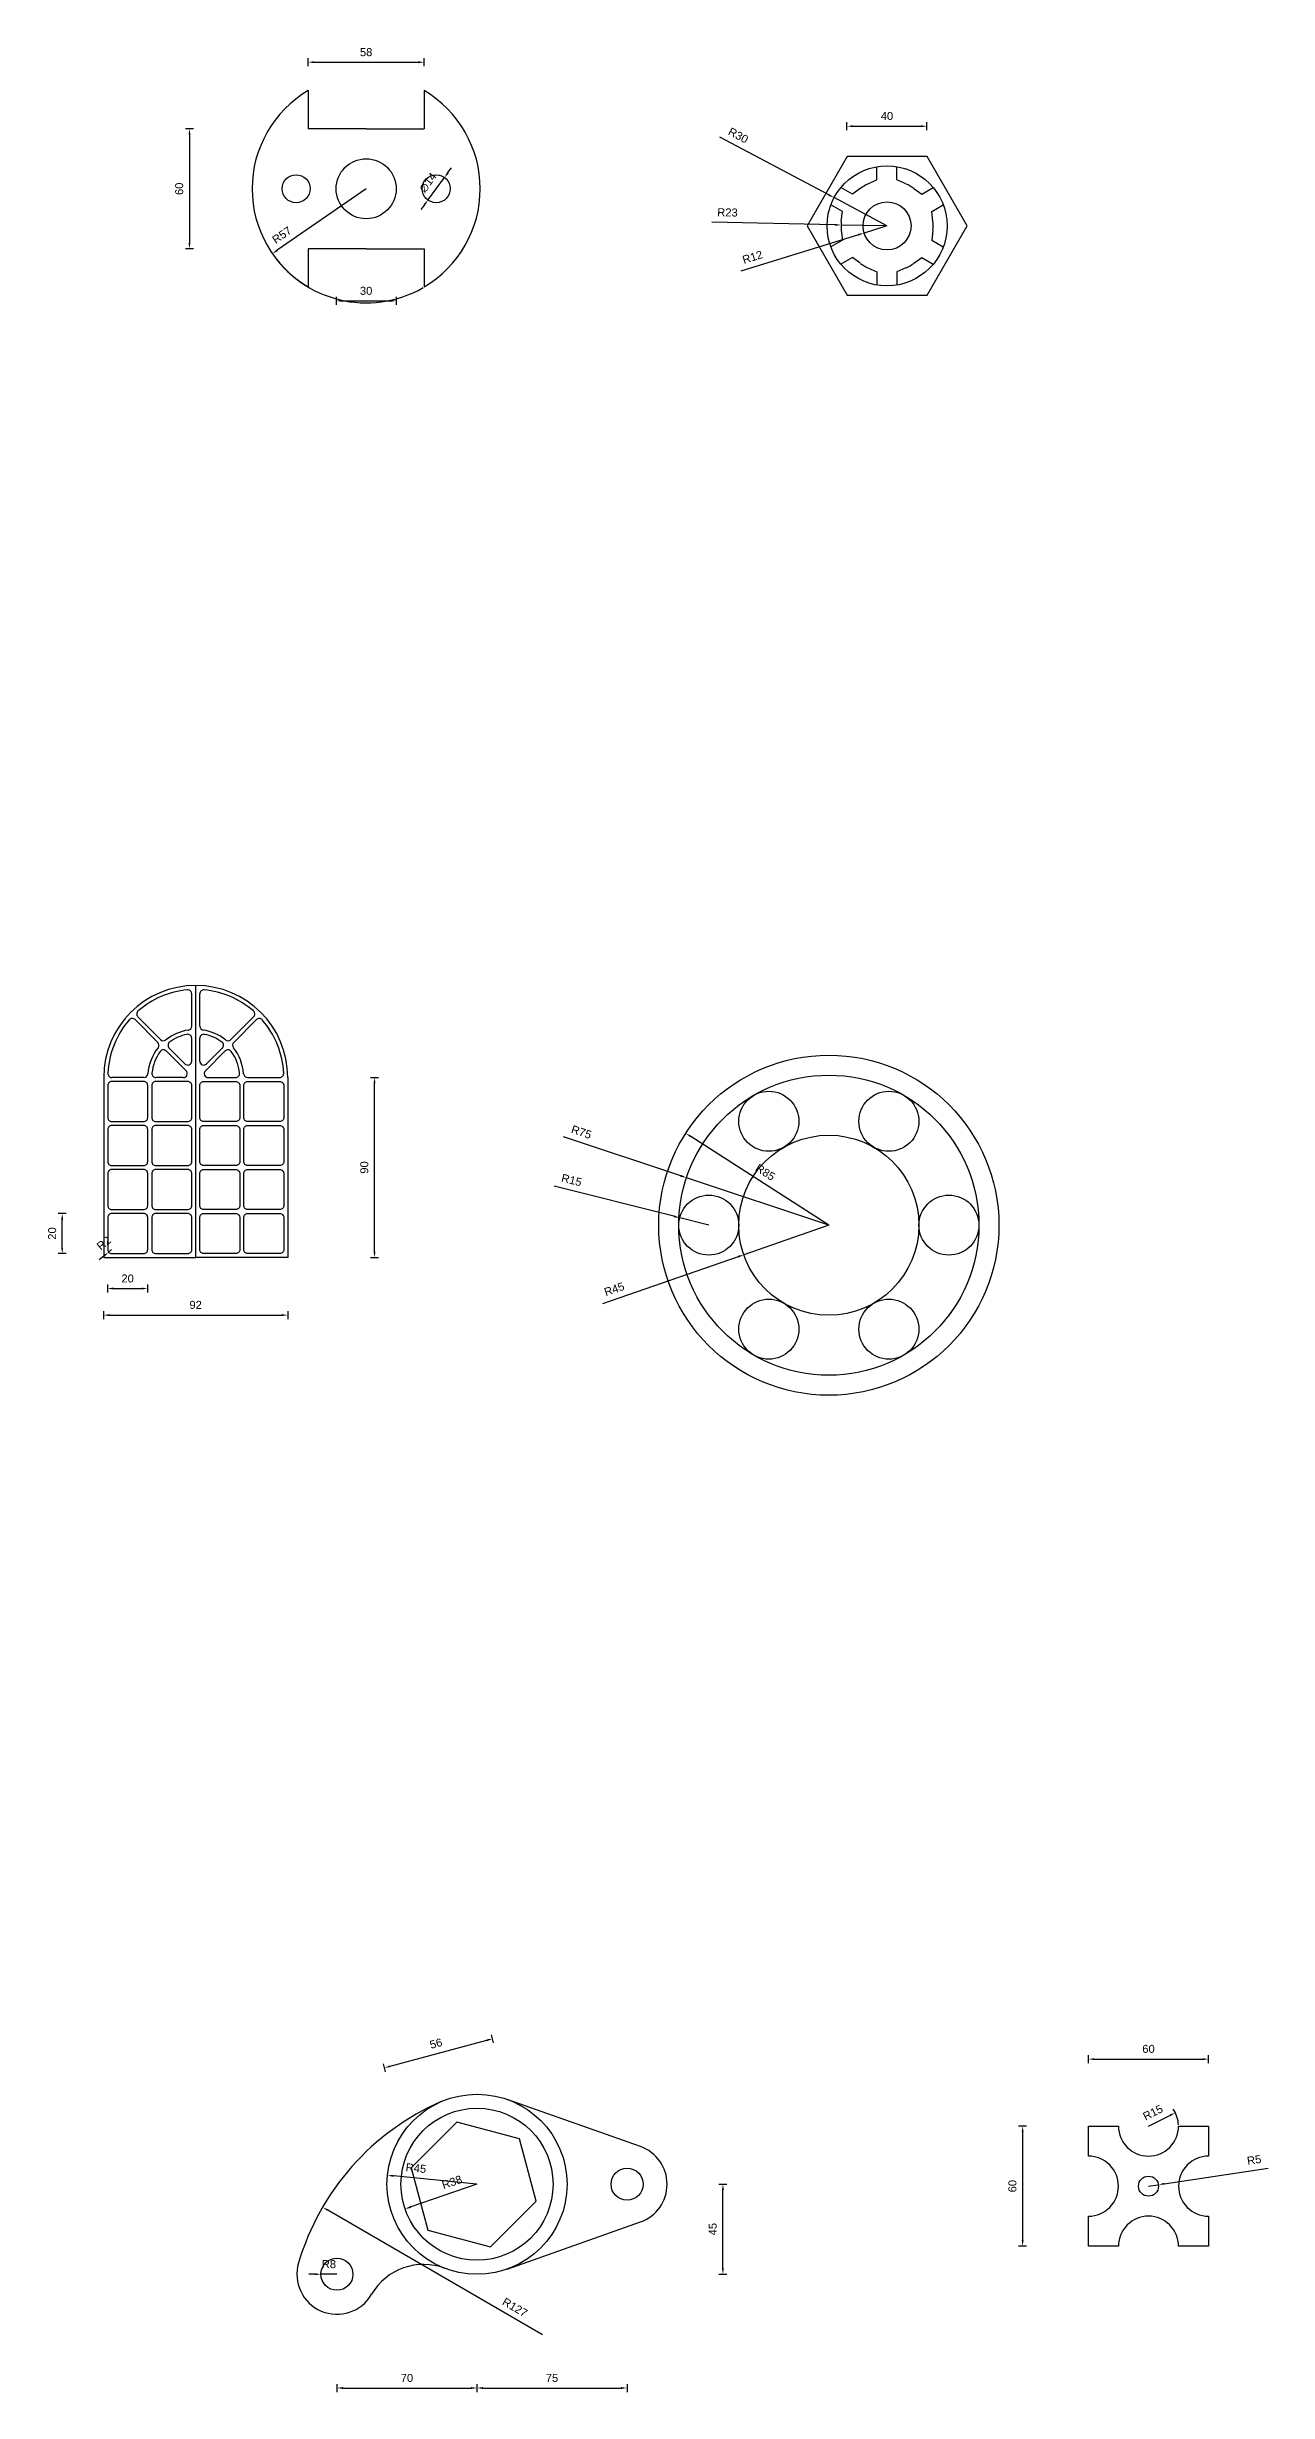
# Model space of a CAD drawing. Header units: millimetres. Extents: x 2100 to 32787, y 24082 to 35493.
# Drawn here: x 3093 to 3704, y 25505 to 26678 of the extents above; entities that cross this region are included whole.
import ezdxf

# ---------------------------------------------------------------- set-up
doc = ezdxf.new("R2010")
doc.units = ezdxf.units.MM
doc.linetypes.add('HIDDEN2', pattern=[4.7625, 3.175, -1.5875])
doc.layers.get('Defpoints').update_dxf_attribs({"color": 231, "linetype": 'HIDDEN2'})
doc.layers.add('ÖLÇÜ', color=181, linetype='Continuous')
doc.styles.get("Standard").update_dxf_attribs({"font": 'arial.ttf'})
doc.dimstyles.new('ISO-25', dxfattribs={"dimtxt": 4, "dimasz": 3, "dimexe": 2, "dimexo": 0.625, "dimgap": 3, "dimtad": 1, "dimtxsty": 'Standard', "dimcen": 2.5, "dimadec": 0, "dimazin": 0, "dimtfac": 1, "dimtix": 1, "dimtmove": 0, "dimatfit": 0, "dimfxl": 2, "dimfxlon": 1, "dimarcsym": 0})

# ---------------------------------------------------------------- blocks, each defined once
blk = doc.blocks.new('*D1761')
at = {"layer": 'Defpoints', "color": 0, "lineweight": 70, "transparency": 16777216}
for p in [(3223.9, 26636.6), (3164.6, 26576.6), (3223.9, 26576.6)]:
    blk.add_point(p, dxfattribs=at)
at = {"layer": 'ÖLÇÜ', "color": 0, "lineweight": -2, "transparency": 16777216}
for p, q in [((3166.6, 26636.6), (3162.6, 26636.6)), ((3164.6, 26633.6), (3164.6, 26579.6)), ((3166.6, 26576.6), (3162.6, 26576.6))]:
    blk.add_line(p, q, dxfattribs=at)
at = {"layer": 'ÖLÇÜ', "color": 0, "lineweight": 70, "transparency": 16777216}
for points in [[(3164.1, 26633.6), (3165.1, 26633.6), (3164.6, 26636.6)], [(3164.1, 26579.6), (3165.1, 26579.6), (3164.6, 26576.6)]]:
    blk.add_solid(points, dxfattribs=at)
at = {"layer": 'ÖLÇÜ', "color": 0, "transparency": 16777216, "insert": (3159.5, 26606.6), "char_height": 4, "attachment_point": 5, "rotation": 90}
blk.add_mtext('60', dxfattribs=at)
blk = doc.blocks.new('*D1762')
at = {"layer": 'Defpoints', "color": 0, "lineweight": 70, "transparency": 16777216}
for p in [(3281.9, 26669.9), (3223.9, 26655.7), (3281.9, 26655.7)]:
    blk.add_point(p, dxfattribs=at)
at = {"layer": 'ÖLÇÜ', "color": 0, "lineweight": -2, "transparency": 16777216}
for p, q in [((3223.9, 26667.9), (3223.9, 26671.9)), ((3226.9, 26669.9), (3278.9, 26669.9)), ((3281.9, 26667.9), (3281.9, 26671.9))]:
    blk.add_line(p, q, dxfattribs=at)
at = {"layer": 'ÖLÇÜ', "color": 0, "lineweight": 70, "transparency": 16777216}
for points in [[(3226.9, 26670.4), (3226.9, 26669.4), (3223.9, 26669.9)], [(3278.9, 26670.4), (3278.9, 26669.4), (3281.9, 26669.9)]]:
    blk.add_solid(points, dxfattribs=at)
at = {"layer": 'ÖLÇÜ', "color": 0, "transparency": 16777216, "insert": (3252.9, 26674.9), "char_height": 4, "attachment_point": 5}
blk.add_mtext('58', dxfattribs=at)
blk = doc.blocks.new('*D1702')
at = {"layer": 'Defpoints', "color": 0, "lineweight": 70, "transparency": 16777216}
for p in [(3237.9, 26606.6), (3267.9, 26606.6), (3267.9, 26550.6)]:
    blk.add_point(p, dxfattribs=at)
at = {"layer": 'ÖLÇÜ', "color": 0, "lineweight": -2, "transparency": 16777216}
for p, q in [((3237.9, 26552.6), (3237.9, 26548.6)), ((3267.9, 26552.6), (3267.9, 26548.6)), ((3240.9, 26550.6), (3264.9, 26550.6))]:
    blk.add_line(p, q, dxfattribs=at)
at = {"layer": 'ÖLÇÜ', "color": 0, "lineweight": 70, "transparency": 16777216}
for points in [[(3240.9, 26551.1), (3240.9, 26550.1), (3237.9, 26550.6)], [(3264.9, 26551.1), (3264.9, 26550.1), (3267.9, 26550.6)]]:
    blk.add_solid(points, dxfattribs=at)
at = {"layer": 'ÖLÇÜ', "color": 0, "transparency": 16777216, "insert": (3252.9, 26555.6), "char_height": 4, "attachment_point": 5}
blk.add_mtext('30', dxfattribs=at)
blk = doc.blocks.new('*D1763')
at = {"layer": 'Defpoints', "color": 0, "lineweight": 70, "transparency": 16777216}
for p in [(3292.1, 26612.3), (3283.8, 26601)]:
    blk.add_point(p, dxfattribs=at)
at = {"layer": 'ÖLÇÜ', "color": 0, "lineweight": -2, "transparency": 16777216}
for p, q in [((3283.8, 26601), (3292.1, 26612.3)), ((3293.8, 26614.7), (3295.6, 26617.1)), ((3282, 26598.6), (3280.2, 26596.2))]:
    blk.add_line(p, q, dxfattribs=at)
at = {"layer": 'ÖLÇÜ', "color": 0, "lineweight": 70, "transparency": 16777216}
for points in [[(3293.4, 26615), (3294.2, 26614.4), (3292.1, 26612.3)], [(3281.6, 26598.9), (3282.4, 26598.3), (3283.8, 26601)]]:
    blk.add_solid(points, dxfattribs=at)
at = {"layer": 'ÖLÇÜ', "color": 0, "transparency": 16777216, "insert": (3283.8, 26609.7), "char_height": 4, "attachment_point": 5, "rotation": 53.6972}
blk.add_mtext('∅14', dxfattribs=at)
blk = doc.blocks.new('*D1703')
at = {"layer": 'Defpoints', "color": 0, "lineweight": 70, "transparency": 16777216}
for p in [(3252.9, 26606.6), (3206.1, 26574.2)]:
    blk.add_point(p, dxfattribs=at)
at = {"layer": 'ÖLÇÜ', "color": 0, "lineweight": -2, "transparency": 16777216}
blk.add_line((3252.9, 26606.6), (3208.5, 26575.9), dxfattribs=at)
blk.add_arc((3252.9, 26606.6), 57, 212.7381, 299.9538, dxfattribs=at)
at = {"layer": 'ÖLÇÜ', "color": 0, "lineweight": 70, "transparency": 16777216}
blk.add_solid([(3208.3, 26576.3), (3208.8, 26575.5), (3206.1, 26574.2)], dxfattribs=at)
at = {"layer": 'ÖLÇÜ', "color": 0, "transparency": 16777216, "insert": (3210.8, 26583.5), "char_height": 4, "attachment_point": 5, "rotation": 34.7485}
blk.add_mtext('R57', dxfattribs=at)
blk = doc.blocks.new('*D2336')
at = {"layer": 'Defpoints', "color": 0, "lineweight": 70, "ltscale": 0.25, "transparency": 16777216}
for p in [(3316.1, 25681.9), (3333.7, 25616.3), (3279.6, 25601.8)]:
    blk.add_point(p, dxfattribs=at)
at = {"layer": 'ÖLÇÜ', "color": 0, "lineweight": -2, "ltscale": 0.25, "transparency": 16777216}
for p, q in [((3264.9, 25668.1), (3313.2, 25681.1)), ((3316.6, 25679.9), (3315.6, 25683.8)), ((3262.5, 25665.4), (3261.5, 25669.3))]:
    blk.add_line(p, q, dxfattribs=at)
at = {"layer": 'ÖLÇÜ', "color": 0, "lineweight": 70, "ltscale": 0.25, "transparency": 16777216}
for points in [[(3313.1, 25681.6), (3313.3, 25680.6), (3316.1, 25681.9)], [(3264.8, 25668.6), (3265, 25667.7), (3262, 25667.4)]]:
    blk.add_solid(points, dxfattribs=at)
at = {"layer": 'ÖLÇÜ', "color": 0, "ltscale": 0.25, "transparency": 16777216, "insert": (3287.8, 25679.5), "char_height": 4, "attachment_point": 5, "rotation": 15}
blk.add_mtext('56', dxfattribs=at)
blk = doc.blocks.new('*D2337')
at = {"layer": 'Defpoints', "color": 0, "lineweight": 70, "ltscale": 0.25, "transparency": 16777216}
for p in [(3230.3, 25564.2), (3238.3, 25564.2)]:
    blk.add_point(p, dxfattribs=at)
at = {"layer": 'ÖLÇÜ', "color": 0, "lineweight": -2, "ltscale": 0.25, "transparency": 16777216}
for p, q in [((3227.3, 25564.2), (3224.3, 25564.2)), ((3238.3, 25564.2), (3230.3, 25564.2))]:
    blk.add_line(p, q, dxfattribs=at)
at = {"layer": 'ÖLÇÜ', "color": 0, "lineweight": 70, "ltscale": 0.25, "transparency": 16777216}
blk.add_solid([(3227.3, 25564.7), (3227.3, 25563.7), (3230.3, 25564.2)], dxfattribs=at)
at = {"layer": 'ÖLÇÜ', "color": 0, "ltscale": 0.25, "transparency": 16777216, "insert": (3234.3, 25569.2), "char_height": 4, "attachment_point": 5}
blk.add_mtext('R8', dxfattribs=at)
blk = doc.blocks.new('*D2332')
at = {"layer": 'Defpoints', "color": 0, "lineweight": 70, "ltscale": 0.25, "transparency": 16777216}
for p in [(3231.1, 25597.7), (3341, 25533.9)]:
    blk.add_point(p, dxfattribs=at)
at = {"layer": 'ÖLÇÜ', "color": 0, "lineweight": -2, "ltscale": 0.25, "transparency": 16777216}
blk.add_line((3341, 25533.9), (3233.7, 25596.2), dxfattribs=at)
at = {"layer": 'ÖLÇÜ', "color": 0, "lineweight": 70, "ltscale": 0.25, "transparency": 16777216}
blk.add_solid([(3234, 25596.6), (3233.5, 25595.8), (3231.1, 25597.7)], dxfattribs=at)
at = {"layer": 'ÖLÇÜ', "color": 0, "ltscale": 0.25, "transparency": 16777216, "insert": (3327.3, 25547.6), "char_height": 4, "attachment_point": 5, "rotation": 329.86}
blk.add_mtext('R127', dxfattribs=at)
blk = doc.blocks.new('*D2333')
at = {"layer": 'Defpoints', "color": 0, "lineweight": 70, "ltscale": 0.25, "transparency": 16777216}
for p in [(3308.3, 25609.2), (3272.4, 25596.8)]:
    blk.add_point(p, dxfattribs=at)
at = {"layer": 'ÖLÇÜ', "color": 0, "lineweight": -2, "ltscale": 0.25, "transparency": 16777216}
blk.add_line((3308.3, 25609.2), (3275.2, 25597.8), dxfattribs=at)
at = {"layer": 'ÖLÇÜ', "color": 0, "lineweight": 70, "ltscale": 0.25, "transparency": 16777216}
blk.add_solid([(3275, 25598.3), (3275.4, 25597.3), (3272.4, 25596.8)], dxfattribs=at)
at = {"layer": 'ÖLÇÜ', "color": 0, "ltscale": 0.25, "transparency": 16777216, "insert": (3295.8, 25610.2), "char_height": 4, "attachment_point": 5, "rotation": 18.9548}
blk.add_mtext('R38', dxfattribs=at)
blk = doc.blocks.new('*D2334')
at = {"layer": 'Defpoints', "color": 0, "lineweight": 70, "ltscale": 0.25, "transparency": 16777216}
for p in [(3263.5, 25613.6), (3308.3, 25609.2)]:
    blk.add_point(p, dxfattribs=at)
at = {"layer": 'ÖLÇÜ', "color": 0, "lineweight": -2, "ltscale": 0.25, "transparency": 16777216}
blk.add_line((3308.3, 25609.2), (3266.5, 25613.3), dxfattribs=at)
at = {"layer": 'ÖLÇÜ', "color": 0, "lineweight": 70, "ltscale": 0.25, "transparency": 16777216}
blk.add_solid([(3266.6, 25613.8), (3266.5, 25612.8), (3263.5, 25613.6)], dxfattribs=at)
at = {"layer": 'ÖLÇÜ', "color": 0, "ltscale": 0.25, "transparency": 16777216, "insert": (3277.8, 25617.2), "char_height": 4, "attachment_point": 5, "rotation": 354.3705}
blk.add_mtext('R45', dxfattribs=at)
blk = doc.blocks.new('*D2338')
at = {"layer": 'Defpoints', "color": 0, "lineweight": 70, "ltscale": 0.25, "transparency": 16777216}
for p in [(3308.3, 25609.2), (3238.3, 25564.2), (3308.3, 25507.3)]:
    blk.add_point(p, dxfattribs=at)
at = {"layer": 'ÖLÇÜ', "color": 0, "lineweight": -2, "ltscale": 0.25, "transparency": 16777216}
for p, q in [((3238.3, 25509.3), (3238.3, 25505.3)), ((3308.3, 25509.3), (3308.3, 25505.3)), ((3241.3, 25507.3), (3305.3, 25507.3))]:
    blk.add_line(p, q, dxfattribs=at)
at = {"layer": 'ÖLÇÜ', "color": 0, "lineweight": 70, "ltscale": 0.25, "transparency": 16777216}
for points in [[(3241.3, 25507.8), (3241.3, 25506.8), (3238.3, 25507.3)], [(3305.3, 25507.8), (3305.3, 25506.8), (3308.3, 25507.3)]]:
    blk.add_solid(points, dxfattribs=at)
at = {"layer": 'ÖLÇÜ', "color": 0, "ltscale": 0.25, "transparency": 16777216, "insert": (3273.3, 25512.3), "char_height": 4, "attachment_point": 5}
blk.add_mtext('70', dxfattribs=at)
blk = doc.blocks.new('*D2339')
at = {"layer": 'Defpoints', "color": 0, "lineweight": 70, "ltscale": 0.25, "transparency": 16777216}
for p in [(3308.3, 25609.2), (3383.3, 25609.2), (3383.3, 25507.3)]:
    blk.add_point(p, dxfattribs=at)
at = {"layer": 'ÖLÇÜ', "color": 0, "lineweight": -2, "ltscale": 0.25, "transparency": 16777216}
for p, q in [((3308.3, 25509.3), (3308.3, 25505.3)), ((3383.3, 25509.3), (3383.3, 25505.3)), ((3311.3, 25507.3), (3380.3, 25507.3))]:
    blk.add_line(p, q, dxfattribs=at)
at = {"layer": 'ÖLÇÜ', "color": 0, "lineweight": 70, "ltscale": 0.25, "transparency": 16777216}
for points in [[(3311.3, 25507.8), (3311.3, 25506.8), (3308.3, 25507.3)], [(3380.3, 25507.8), (3380.3, 25506.8), (3383.3, 25507.3)]]:
    blk.add_solid(points, dxfattribs=at)
at = {"layer": 'ÖLÇÜ', "color": 0, "ltscale": 0.25, "transparency": 16777216, "insert": (3345.8, 25512.3), "char_height": 4, "attachment_point": 5}
blk.add_mtext('75', dxfattribs=at)
blk = doc.blocks.new('*D2340')
at = {"layer": 'Defpoints', "color": 0, "lineweight": 70, "ltscale": 0.25, "transparency": 16777216}
for p in [(3383.3, 25609.2), (3431.2, 25609.2), (3238.3, 25564.2)]:
    blk.add_point(p, dxfattribs=at)
at = {"layer": 'ÖLÇÜ', "color": 0, "lineweight": -2, "ltscale": 0.25, "transparency": 16777216}
for p, q in [((3429.2, 25609.2), (3433.2, 25609.2)), ((3431.2, 25567.2), (3431.2, 25606.2)), ((3429.2, 25564.2), (3433.2, 25564.2))]:
    blk.add_line(p, q, dxfattribs=at)
at = {"layer": 'ÖLÇÜ', "color": 0, "lineweight": 70, "ltscale": 0.25, "transparency": 16777216}
for points in [[(3430.7, 25606.2), (3431.7, 25606.2), (3431.2, 25609.2)], [(3430.7, 25567.2), (3431.7, 25567.2), (3431.2, 25564.2)]]:
    blk.add_solid(points, dxfattribs=at)
at = {"layer": 'ÖLÇÜ', "color": 0, "ltscale": 0.25, "transparency": 16777216, "insert": (3426.1, 25586.7), "char_height": 4, "attachment_point": 5, "rotation": 90}
blk.add_mtext('45', dxfattribs=at)
blk = doc.blocks.new('*U2351')
at = {"ltscale": 3}
blk.add_lwpolyline([(-10, -8, 0.414214), (-8, -10), (8, -10, 0.414214), (10, -8), (10, 8, 0.414214), (8, 10), (-8, 10, 0.414214), (-10, 8)], format="xyb", close=True, dxfattribs=at)
blk = doc.blocks.new('*U2352')
at = {"color": 0, "linetype": 'ByBlock', "lineweight": -2, "transparency": 16777216}
for p in [(0, 66), (22, 66), (0, 44), (22, 44), (0, 22), (22, 22), (0, 0), (22, 0)]:
    blk.add_blockref('*U2351', p, dxfattribs=at)
blk = doc.blocks.new('*U2353')
at = {"ltscale": 3}
blk.add_lwpolyline([(-10, -8, 0.414214), (-8, -10), (8, -10, 0.414214), (10, -8), (10, 8, 0.414214), (8, 10), (-8, 10, 0.414214), (-10, 8)], format="xyb", close=True, dxfattribs=at)
blk = doc.blocks.new('*U2354')
at = {"color": 0, "linetype": 'ByBlock', "lineweight": -2, "transparency": 16777216}
for p in [(0, 66), (22, 66), (0, 44), (22, 44), (0, 22), (22, 22), (0, 0), (22, 0)]:
    blk.add_blockref('*U2353', p, dxfattribs=at)
blk = doc.blocks.new('*D2356')
at = {"layer": 'Defpoints', "color": 0, "lineweight": 70, "ltscale": 3, "transparency": 16777216}
for p in [(3121.7, 26072.4), (3213.7, 26072.4), (3213.7, 26043.6)]:
    blk.add_point(p, dxfattribs=at)
at = {"layer": 'ÖLÇÜ', "color": 0, "lineweight": -2, "ltscale": 3, "transparency": 16777216}
for p, q in [((3121.7, 26045.6), (3121.7, 26041.6)), ((3124.7, 26043.6), (3210.7, 26043.6)), ((3213.7, 26045.6), (3213.7, 26041.6))]:
    blk.add_line(p, q, dxfattribs=at)
at = {"layer": 'ÖLÇÜ', "color": 0, "lineweight": 70, "ltscale": 3, "transparency": 16777216}
for points in [[(3124.7, 26044.1), (3124.7, 26043.1), (3121.7, 26043.6)], [(3210.7, 26044.1), (3210.7, 26043.1), (3213.7, 26043.6)]]:
    blk.add_solid(points, dxfattribs=at)
at = {"layer": 'ÖLÇÜ', "color": 0, "ltscale": 3, "transparency": 16777216, "insert": (3167.7, 26048.7), "char_height": 4, "attachment_point": 5}
blk.add_mtext('92', dxfattribs=at)
blk = doc.blocks.new('*D2357')
at = {"layer": 'Defpoints', "color": 0, "lineweight": 70, "ltscale": 3, "transparency": 16777216}
for p in [(3209.7, 26162.4), (3257.1, 26162.4), (3213.7, 26072.4)]:
    blk.add_point(p, dxfattribs=at)
at = {"layer": 'ÖLÇÜ', "color": 0, "lineweight": -2, "ltscale": 3, "transparency": 16777216}
for p, q in [((3255.1, 26162.4), (3259.1, 26162.4)), ((3257.1, 26075.4), (3257.1, 26159.4)), ((3255.1, 26072.4), (3259.1, 26072.4))]:
    blk.add_line(p, q, dxfattribs=at)
at = {"layer": 'ÖLÇÜ', "color": 0, "lineweight": 70, "ltscale": 3, "transparency": 16777216}
for points in [[(3256.6, 26159.4), (3257.6, 26159.4), (3257.1, 26162.4)], [(3256.6, 26075.4), (3257.6, 26075.4), (3257.1, 26072.4)]]:
    blk.add_solid(points, dxfattribs=at)
at = {"layer": 'ÖLÇÜ', "color": 0, "ltscale": 3, "transparency": 16777216, "insert": (3252, 26117.4), "char_height": 4, "attachment_point": 5, "rotation": 90}
blk.add_mtext('90', dxfattribs=at)
blk = doc.blocks.new('*D2358')
at = {"layer": 'Defpoints', "color": 0, "lineweight": 70, "ltscale": 3, "transparency": 16777216}
for p in [(3101, 26094.4), (3133.7, 26094.4), (3133.7, 26074.4)]:
    blk.add_point(p, dxfattribs=at)
at = {"layer": 'ÖLÇÜ', "color": 0, "lineweight": -2, "ltscale": 3, "transparency": 16777216}
for p, q in [((3103, 26094.4), (3099, 26094.4)), ((3101, 26077.4), (3101, 26091.4)), ((3103, 26074.4), (3099, 26074.4))]:
    blk.add_line(p, q, dxfattribs=at)
at = {"layer": 'ÖLÇÜ', "color": 0, "lineweight": 70, "ltscale": 3, "transparency": 16777216}
for points in [[(3100.5, 26091.4), (3101.5, 26091.4), (3101, 26094.4)], [(3100.5, 26077.4), (3101.5, 26077.4), (3101, 26074.4)]]:
    blk.add_solid(points, dxfattribs=at)
at = {"layer": 'ÖLÇÜ', "color": 0, "ltscale": 3, "transparency": 16777216, "insert": (3096, 26084.4), "char_height": 4, "attachment_point": 5, "rotation": 90}
blk.add_mtext('20', dxfattribs=at)
blk = doc.blocks.new('*D2359')
at = {"layer": 'Defpoints', "color": 0, "lineweight": 70, "ltscale": 3, "transparency": 16777216}
for p in [(3123.7, 26084.4), (3143.7, 26084.4), (3143.7, 26056.9)]:
    blk.add_point(p, dxfattribs=at)
at = {"layer": 'ÖLÇÜ', "color": 0, "lineweight": -2, "ltscale": 3, "transparency": 16777216}
for p, q in [((3123.7, 26058.9), (3123.7, 26054.9)), ((3126.7, 26056.9), (3140.7, 26056.9)), ((3143.7, 26058.9), (3143.7, 26054.9))]:
    blk.add_line(p, q, dxfattribs=at)
at = {"layer": 'ÖLÇÜ', "color": 0, "lineweight": 70, "ltscale": 3, "transparency": 16777216}
for points in [[(3126.7, 26057.4), (3126.7, 26056.4), (3123.7, 26056.9)], [(3140.7, 26057.4), (3140.7, 26056.4), (3143.7, 26056.9)]]:
    blk.add_solid(points, dxfattribs=at)
at = {"layer": 'ÖLÇÜ', "color": 0, "ltscale": 3, "transparency": 16777216, "insert": (3133.7, 26061.9), "char_height": 4, "attachment_point": 5}
blk.add_mtext('20', dxfattribs=at)
blk = doc.blocks.new('*D2355')
at = {"layer": 'Defpoints', "color": 0, "lineweight": 70, "ltscale": 3, "transparency": 16777216}
for p in [(3124.2, 26075.1), (3125.7, 26076.4)]:
    blk.add_point(p, dxfattribs=at)
at = {"layer": 'ÖLÇÜ', "color": 0, "lineweight": -2, "ltscale": 3, "transparency": 16777216}
for p, q in [((3121.9, 26073.2), (3119.5, 26071.3)), ((3125.7, 26076.4), (3124.2, 26075.1))]:
    blk.add_line(p, q, dxfattribs=at)
at = {"layer": 'ÖLÇÜ', "color": 0, "lineweight": 70, "ltscale": 3, "transparency": 16777216}
blk.add_solid([(3121.6, 26073.6), (3122.2, 26072.8), (3124.2, 26075.1)], dxfattribs=at)
at = {"layer": 'ÖLÇÜ', "color": 0, "ltscale": 3, "transparency": 16777216, "insert": (3121.8, 26079.6), "char_height": 4, "attachment_point": 5, "rotation": 39.1153}
blk.add_mtext('R2', dxfattribs=at)
blk = doc.blocks.new('*U2365')
at = {"ltscale": 3}
blk.add_circle((0, 0), 15, dxfattribs=at)
blk = doc.blocks.new('*U2366')
at = {"color": 0, "linetype": 'ByBlock', "lineweight": -2, "transparency": 16777216}
for p, rotation in [((8589.4, 12080.4), 299.9999999999999), ((8649.4, 12080.4), 240), ((8679.4, 12028.5), 180), ((8589.4, 11976.5), 59.99999999999999), ((8649.4, 11976.5), 120)]:
    blk.add_blockref('*U2365', p, dxfattribs=dict(at, rotation=rotation))
blk.add_blockref('*U2365', (8559.4, 12028.5), dxfattribs=at)
blk = doc.blocks.new('*D2367')
at = {"layer": 'Defpoints', "color": 0, "lineweight": 70, "ltscale": 3, "transparency": 16777216}
for p in [(3412.6, 26134.5), (3484.1, 26088.6)]:
    blk.add_point(p, dxfattribs=at)
at = {"layer": 'ÖLÇÜ', "color": 0, "lineweight": -2, "ltscale": 3, "transparency": 16777216}
blk.add_line((3484.1, 26088.6), (3415.2, 26132.9), dxfattribs=at)
at = {"layer": 'ÖLÇÜ', "color": 0, "lineweight": 70, "ltscale": 3, "transparency": 16777216}
blk.add_solid([(3415.4, 26133.3), (3414.9, 26132.5), (3412.6, 26134.5)], dxfattribs=at)
at = {"layer": 'ÖLÇÜ', "color": 0, "ltscale": 3, "transparency": 16777216, "insert": (3452.4, 26115), "char_height": 4, "attachment_point": 5, "rotation": 327.2553}
blk.add_mtext('R85', dxfattribs=at)
blk = doc.blocks.new('*D2368')
at = {"layer": 'Defpoints', "color": 0, "lineweight": 70, "ltscale": 3, "transparency": 16777216}
for p in [(3413, 26112.3), (3484.1, 26088.6)]:
    blk.add_point(p, dxfattribs=at)
at = {"layer": 'ÖLÇÜ', "color": 0, "lineweight": -2, "ltscale": 3, "transparency": 16777216}
for p, q in [((3410.1, 26113.2), (3351.5, 26132.7)), ((3484.1, 26088.6), (3413, 26112.3))]:
    blk.add_line(p, q, dxfattribs=at)
at = {"layer": 'ÖLÇÜ', "color": 0, "lineweight": 70, "ltscale": 3, "transparency": 16777216}
blk.add_solid([(3410.3, 26113.7), (3410, 26112.7), (3413, 26112.3)], dxfattribs=at)
at = {"layer": 'ÖLÇÜ', "color": 0, "ltscale": 3, "transparency": 16777216, "insert": (3360.5, 26135.1), "char_height": 4, "attachment_point": 5, "rotation": 341.5687}
blk.add_mtext('R75', dxfattribs=at)
blk = doc.blocks.new('*D2369')
at = {"layer": 'Defpoints', "color": 0, "lineweight": 70, "ltscale": 3, "transparency": 16777216}
for p in [(3409.6, 26092.2), (3424.1, 26088.6)]:
    blk.add_point(p, dxfattribs=at)
at = {"layer": 'ÖLÇÜ', "color": 0, "lineweight": -2, "ltscale": 3, "transparency": 16777216}
for p, q in [((3406.7, 26093), (3346.8, 26108.1)), ((3424.1, 26088.6), (3409.6, 26092.2))]:
    blk.add_line(p, q, dxfattribs=at)
at = {"layer": 'ÖLÇÜ', "color": 0, "lineweight": 70, "ltscale": 3, "transparency": 16777216}
blk.add_solid([(3406.8, 26093.5), (3406.6, 26092.5), (3409.6, 26092.2)], dxfattribs=at)
at = {"layer": 'ÖLÇÜ', "color": 0, "ltscale": 3, "transparency": 16777216, "insert": (3355.6, 26111.1), "char_height": 4, "attachment_point": 5, "rotation": 345.81}
blk.add_mtext('R15', dxfattribs=at)
blk = doc.blocks.new('*D2370')
at = {"layer": 'Defpoints', "color": 0, "lineweight": 70, "ltscale": 3, "transparency": 16777216}
for p in [(3484.1, 26088.6), (3441.6, 26073.8)]:
    blk.add_point(p, dxfattribs=at)
at = {"layer": 'ÖLÇÜ', "color": 0, "lineweight": -2, "ltscale": 3, "transparency": 16777216}
for p, q in [((3484.1, 26088.6), (3441.6, 26073.8)), ((3438.8, 26072.8), (3371.1, 26049.3))]:
    blk.add_line(p, q, dxfattribs=at)
at = {"layer": 'ÖLÇÜ', "color": 0, "lineweight": 70, "ltscale": 3, "transparency": 16777216}
blk.add_solid([(3438.6, 26073.3), (3439, 26072.3), (3441.6, 26073.8)], dxfattribs=at)
at = {"layer": 'ÖLÇÜ', "color": 0, "ltscale": 3, "transparency": 16777216, "insert": (3376.9, 26056.6), "char_height": 4, "attachment_point": 5, "rotation": 19.1566}
blk.add_mtext('R45', dxfattribs=at)
blk = doc.blocks.new('*U2372')
at = {"ltscale": 3}
for p, q in [((-5, -2.3), (-5, 4.3)), ((5, -2.3), (5, 4.3)), ((-9.5, -4.3), (-5, -2.3)), ((9.5, -4.3), (5, -2.3))]:
    blk.add_line(p, q, dxfattribs=at)
blk = doc.blocks.new('*U2373')
at = {"color": 0, "linetype": 'ByBlock', "lineweight": -2, "transparency": 16777216}
blk.add_blockref('*U2372', (8874.2, 12192.1), dxfattribs=at)
for p, rotation in [((8852.4, 12179.5), 59.99999999999999), ((8896.1, 12179.5), 300.0000000000001), ((8852.4, 12154.2), 120), ((8896.1, 12154.2), 240), ((8874.2, 12141.6), 180)]:
    blk.add_blockref('*U2372', p, dxfattribs=dict(at, rotation=rotation))
blk = doc.blocks.new('*D2377')
at = {"layer": 'Defpoints', "color": 0, "lineweight": 70, "ltscale": 3, "transparency": 16777216}
for p in [(3533.2, 26637.9), (3493.2, 26622.7), (3533.2, 26622.7)]:
    blk.add_point(p, dxfattribs=at)
at = {"layer": 'ÖLÇÜ', "color": 0, "lineweight": -2, "ltscale": 3, "transparency": 16777216}
for p, q in [((3493.2, 26635.9), (3493.2, 26639.9)), ((3496.2, 26637.9), (3530.2, 26637.9)), ((3533.2, 26635.9), (3533.2, 26639.9))]:
    blk.add_line(p, q, dxfattribs=at)
at = {"layer": 'ÖLÇÜ', "color": 0, "lineweight": 70, "ltscale": 3, "transparency": 16777216}
for points in [[(3496.2, 26638.4), (3496.2, 26637.4), (3493.2, 26637.9)], [(3530.2, 26638.4), (3530.2, 26637.4), (3533.2, 26637.9)]]:
    blk.add_solid(points, dxfattribs=at)
at = {"layer": 'ÖLÇÜ', "color": 0, "ltscale": 3, "transparency": 16777216, "insert": (3513.2, 26643), "char_height": 4, "attachment_point": 5}
blk.add_mtext('40', dxfattribs=at)
blk = doc.blocks.new('*D2374')
at = {"layer": 'Defpoints', "color": 0, "lineweight": 70, "ltscale": 3, "transparency": 16777216}
for p in [(3490.2, 26588.5), (3513.2, 26588.1)]:
    blk.add_point(p, dxfattribs=at)
at = {"layer": 'ÖLÇÜ', "color": 0, "lineweight": -2, "ltscale": 3, "transparency": 16777216}
for p, q in [((3487.2, 26588.6), (3425.6, 26589.9)), ((3513.2, 26588.1), (3490.2, 26588.5))]:
    blk.add_line(p, q, dxfattribs=at)
at = {"layer": 'ÖLÇÜ', "color": 0, "lineweight": 70, "ltscale": 3, "transparency": 16777216}
blk.add_solid([(3487.3, 26589.1), (3487.2, 26588.1), (3490.2, 26588.5)], dxfattribs=at)
at = {"layer": 'ÖLÇÜ', "color": 0, "ltscale": 3, "transparency": 16777216, "insert": (3433.5, 26594.8), "char_height": 4, "attachment_point": 5, "rotation": 358.8295}
blk.add_mtext('R23', dxfattribs=at)
blk = doc.blocks.new('*D2375')
at = {"layer": 'Defpoints', "color": 0, "lineweight": 70, "ltscale": 3, "transparency": 16777216}
for p in [(3486.8, 26602.2), (3513.2, 26588.1)]:
    blk.add_point(p, dxfattribs=at)
at = {"layer": 'ÖLÇÜ', "color": 0, "lineweight": -2, "ltscale": 3, "transparency": 16777216}
for p, q in [((3484.1, 26603.6), (3429.7, 26632.5)), ((3513.2, 26588.1), (3486.8, 26602.2))]:
    blk.add_line(p, q, dxfattribs=at)
at = {"layer": 'ÖLÇÜ', "color": 0, "lineweight": 70, "ltscale": 3, "transparency": 16777216}
blk.add_solid([(3484.3, 26604), (3483.9, 26603.1), (3486.8, 26602.2)], dxfattribs=at)
at = {"layer": 'ÖLÇÜ', "color": 0, "ltscale": 3, "transparency": 16777216, "insert": (3438.9, 26633.3), "char_height": 4, "attachment_point": 5, "rotation": 331.9914}
blk.add_mtext('R30', dxfattribs=at)
blk = doc.blocks.new('*D2376')
at = {"layer": 'Defpoints', "color": 0, "lineweight": 70, "ltscale": 3, "transparency": 16777216}
for p in [(3513.2, 26588.1), (3501.8, 26584.5)]:
    blk.add_point(p, dxfattribs=at)
at = {"layer": 'ÖLÇÜ', "color": 0, "lineweight": -2, "ltscale": 3, "transparency": 16777216}
for p, q in [((3513.2, 26588.1), (3501.8, 26584.5)), ((3498.9, 26583.6), (3440.1, 26565.5))]:
    blk.add_line(p, q, dxfattribs=at)
at = {"layer": 'ÖLÇÜ', "color": 0, "lineweight": 70, "ltscale": 3, "transparency": 16777216}
blk.add_solid([(3498.8, 26584.1), (3499.1, 26583.2), (3501.8, 26584.5)], dxfattribs=at)
at = {"layer": 'ÖLÇÜ', "color": 0, "ltscale": 3, "transparency": 16777216, "insert": (3446, 26572.5), "char_height": 4, "attachment_point": 5, "rotation": 17.1777}
blk.add_mtext('R12', dxfattribs=at)
blk = doc.blocks.new('*D2399')
at = {"layer": 'Defpoints', "color": 0, "lineweight": 70, "ltscale": 3, "transparency": 16777216}
for p in [(3643.9, 25638.2), (3657.3, 25644.9)]:
    blk.add_point(p, dxfattribs=at)
at = {"layer": 'ÖLÇÜ', "color": 0, "lineweight": -2, "ltscale": 3, "transparency": 16777216}
blk.add_line((3643.9, 25638.2), (3654.6, 25643.6), dxfattribs=at)
blk.add_arc((3643.9, 25638.2), 15, 2.3873, 34.3093, dxfattribs=at)
at = {"layer": 'ÖLÇÜ', "color": 0, "lineweight": 70, "ltscale": 3, "transparency": 16777216}
blk.add_solid([(3654.4, 25644), (3654.8, 25643.1), (3657.3, 25644.9)], dxfattribs=at)
at = {"layer": 'ÖLÇÜ', "color": 0, "ltscale": 3, "transparency": 16777216, "insert": (3646.1, 25645), "char_height": 4, "attachment_point": 5, "rotation": 26.6698}
blk.add_mtext('R15', dxfattribs=at)
blk = doc.blocks.new('*D2400')
at = {"layer": 'Defpoints', "color": 0, "lineweight": 70, "ltscale": 3, "transparency": 16777216}
for p in [(3643.9, 25608.2), (3648.8, 25608.9)]:
    blk.add_point(p, dxfattribs=at)
at = {"layer": 'ÖLÇÜ', "color": 0, "lineweight": -2, "ltscale": 3, "transparency": 16777216}
for p, q in [((3651.8, 25609.4), (3703.7, 25617.2)), ((3643.9, 25608.2), (3648.8, 25608.9))]:
    blk.add_line(p, q, dxfattribs=at)
at = {"layer": 'ÖLÇÜ', "color": 0, "lineweight": 70, "ltscale": 3, "transparency": 16777216}
blk.add_solid([(3651.7, 25609.9), (3651.9, 25608.9), (3648.8, 25608.9)], dxfattribs=at)
at = {"layer": 'ÖLÇÜ', "color": 0, "ltscale": 3, "transparency": 16777216, "insert": (3696.7, 25621.3), "char_height": 4, "attachment_point": 5, "rotation": 8.569}
blk.add_mtext('R5', dxfattribs=at)
blk = doc.blocks.new('*D2435')
at = {"layer": 'Defpoints', "color": 0, "lineweight": 70, "ltscale": 3, "transparency": 16777216}
for p in [(3673.9, 25671.7), (3613.9, 25638.2), (3673.9, 25638.2)]:
    blk.add_point(p, dxfattribs=at)
at = {"layer": 'ÖLÇÜ', "color": 0, "lineweight": -2, "ltscale": 3, "transparency": 16777216}
for p, q in [((3613.9, 25669.7), (3613.9, 25673.7)), ((3673.9, 25669.7), (3673.9, 25673.7)), ((3616.9, 25671.7), (3670.9, 25671.7))]:
    blk.add_line(p, q, dxfattribs=at)
at = {"layer": 'ÖLÇÜ', "color": 0, "lineweight": 70, "ltscale": 3, "transparency": 16777216}
for points in [[(3616.9, 25672.2), (3616.9, 25671.2), (3613.9, 25671.7)], [(3670.9, 25672.2), (3670.9, 25671.2), (3673.9, 25671.7)]]:
    blk.add_solid(points, dxfattribs=at)
at = {"layer": 'ÖLÇÜ', "color": 0, "ltscale": 3, "transparency": 16777216, "insert": (3643.9, 25676.8), "char_height": 4, "attachment_point": 5}
blk.add_mtext('60', dxfattribs=at)
blk = doc.blocks.new('*D2436')
at = {"layer": 'Defpoints', "color": 0, "lineweight": 70, "ltscale": 3, "transparency": 16777216}
for p in [(3613.9, 25638.2), (3581, 25578.2), (3613.9, 25578.2)]:
    blk.add_point(p, dxfattribs=at)
at = {"layer": 'ÖLÇÜ', "color": 0, "lineweight": -2, "ltscale": 3, "transparency": 16777216}
for p, q in [((3583, 25638.2), (3579, 25638.2)), ((3581, 25635.2), (3581, 25581.2)), ((3583, 25578.2), (3579, 25578.2))]:
    blk.add_line(p, q, dxfattribs=at)
at = {"layer": 'ÖLÇÜ', "color": 0, "lineweight": 70, "ltscale": 3, "transparency": 16777216}
for points in [[(3580.5, 25635.2), (3581.5, 25635.2), (3581, 25638.2)], [(3580.5, 25581.2), (3581.5, 25581.2), (3581, 25578.2)]]:
    blk.add_solid(points, dxfattribs=at)
at = {"layer": 'ÖLÇÜ', "color": 0, "ltscale": 3, "transparency": 16777216, "insert": (3575.9, 25608.2), "char_height": 4, "attachment_point": 5, "rotation": 90}
blk.add_mtext('60', dxfattribs=at)

msp = doc.modelspace()

# ---------------------------------------------------------------- linework, layer by layer
at = {"linetype": 'ByBlock'}
for p, q in [((3223.916, 26655.712), (3223.916, 26642.397)), ((3223.916, 26655.712), (3223.916, 26636.641)), ((3281.916, 26655.712), (3281.916, 26636.641)), ((3223.916, 26642.397), (3223.916, 26636.641)), ((3252.916, 26636.641), (3223.916, 26636.641)), ((3252.916, 26636.641), (3281.916, 26636.641)), ((3223.916, 26576.641), (3223.916, 26557.57)), ((3252.916, 26576.641), (3223.916, 26576.641)), ((3252.916, 26576.641), (3281.916, 26576.641)), ((3281.916, 26576.641), (3281.916, 26557.57))]:
    msp.add_line(p, q, dxfattribs=at)
at = {"ltscale": 3}
for p, q in [((3165.748, 26208.336), (3165.748, 26208.38)), ((3165.748, 26188.071), (3165.748, 26204.189)), ((3167.748, 26162.38), (3167.748, 26208.38)), ((3167.748, 26162.38), (3167.748, 26208.38)), ((3169.748, 26208.336), (3169.748, 26208.38)), ((3169.748, 26188.071), (3169.748, 26204.189)), ((3134.521, 26194.192), (3134.514, 26194.2)), ((3135.936, 26195.606), (3135.928, 26195.614)), ((3148.766, 26179.947), (3137.418, 26191.295)), ((3150.18, 26181.362), (3138.832, 26192.71)), ((3185.315, 26181.362), (3196.663, 26192.71)), ((3186.73, 26179.947), (3198.077, 26191.295)), ((3199.56, 26195.606), (3199.568, 26195.614)), ((3200.974, 26194.192), (3200.982, 26194.2)), ((3165.748, 26170.622), (3165.748, 26181.977)), ((3169.748, 26170.622), (3169.748, 26181.977)), ((3162.919, 26165.794), (3153.047, 26175.666)), ((3162.334, 26169.208), (3154.461, 26177.081)), ((3172.576, 26165.794), (3182.448, 26175.666)), ((3173.162, 26169.208), (3181.034, 26177.081)), ((3121.748, 26162.38), (3121.748, 26072.38)), ((3141.825, 26162.38), (3125.795, 26162.38)), ((3161.505, 26162.38), (3147.848, 26162.38)), ((3167.748, 26072.38), (3167.748, 26162.38)), ((3167.748, 26072.38), (3167.748, 26162.38)), ((3173.99, 26162.38), (3187.648, 26162.38)), ((3193.671, 26162.38), (3209.7, 26162.38)), ((3213.748, 26162.38), (3213.748, 26072.38)), ((3121.748, 26072.38), (3167.748, 26072.38)), ((3213.748, 26072.38), (3167.748, 26072.38))]:
    msp.add_line(p, q, dxfattribs=at)
at = {"ltscale": 0.25}
for p, q in [((3389.979, 25628.012), (3323.312, 25651.583)), ((3323.312, 25566.73), (3389.979, 25590.3))]:
    msp.add_line(p, q, dxfattribs=at)
at = {"ltscale": 0.2}
for p, q in [((3613.901, 25638.201), (3628.901, 25638.201)), ((3613.901, 25623.201), (3613.901, 25638.201)), ((3658.901, 25638.201), (3673.901, 25638.201)), ((3673.901, 25638.201), (3673.901, 25623.201)), ((3613.901, 25578.201), (3613.901, 25593.201)), ((3673.901, 25593.201), (3673.901, 25578.201)), ((3628.901, 25578.201), (3613.901, 25578.201)), ((3673.901, 25578.201), (3658.901, 25578.201))]:
    msp.add_line(p, q, dxfattribs=at)
at = {"ltscale": 3}
msp.add_lwpolyline([(3493.244, 26622.72), (3473.244, 26588.078), (3493.244, 26553.437), (3533.244, 26553.437), (3553.244, 26588.078), (3533.244, 26622.72)], close=True, dxfattribs=at)
at = {"ltscale": 0.25}
msp.add_lwpolyline([(3337.861, 25600.66), (3329.493, 25631.89), (3298.263, 25640.258), (3275.402, 25617.397), (3283.77, 25586.167), (3314.999, 25577.799)], close=True, dxfattribs=at)
at = {"linetype": 'ByBlock'}
for centre, radius in [((3217.916, 26606.641), 7), ((3252.916, 26606.641), 15), ((3287.916, 26606.641), 7)]:
    msp.add_circle(centre, radius, dxfattribs=at)
at = {"ltscale": 3}
for centre, radius in [((3513.244, 26588.078), 30), ((3513.244, 26588.078), 12), ((3484.133, 26088.554), 85), ((3484.133, 26088.554), 75), ((3484.133, 26088.554), 45)]:
    msp.add_circle(centre, radius, dxfattribs=at)
at = {"ltscale": 0.25}
for centre, radius in [((3308.312, 25609.156), 45), ((3308.312, 25609.156), 38), ((3383.312, 25609.156), 8), ((3238.312, 25564.156), 8)]:
    msp.add_circle(centre, radius, dxfattribs=at)
at = {"ltscale": 0.2}
msp.add_circle((3643.901, 25608.201), 5, dxfattribs=at)
at = {"linetype": 'ByBlock'}
for start, end in [(120.582063, 239.417937), (300.582063, 59.417937)]:
    msp.add_arc((3252.916, 26606.641), 57, start, end, dxfattribs=at)
at = {"ltscale": 3}
for centre, radius, start, end in [((3513.244, 26588.078), 23, 114.529547, 125.470453), ((3513.244, 26588.078), 23, 54.529547, 65.470453), ((3513.244, 26588.078), 23, 174.529547, 185.470453), ((3513.244, 26588.078), 23, 354.529547, 5.470453), ((3513.244, 26588.078), 23, 234.529547, 245.470453), ((3513.244, 26588.078), 23, 294.529547, 305.470453), ((3167.748, 26162.38), 46, 90, 180), ((3167.748, 26162.38), 44, 95.465024, 130.903956), ((3163.748, 26204.189), 2, 0, 95.465024), ((3167.748, 26162.38), 46, 0, 90), ((3171.748, 26204.189), 2, 84.534976, 180), ((3167.748, 26162.38), 44, 49.096044, 84.534976), ((3167.748, 26162.38), 44, 139.096044, 177.270597), ((3136.004, 26189.881), 2, 45, 139.096044), ((3140.246, 26194.124), 2, 130.903956, 225), ((3195.249, 26194.124), 2, 315, 49.096044), ((3199.492, 26189.881), 2, 40.903956, 135), ((3167.748, 26162.38), 44, 2.729403, 40.903956), ((3167.831, 26162.38), 24.083, 141.734336, 175.602328), ((3147.352, 26178.533), 2, 321.734336, 45), ((3151.594, 26182.776), 2, 225, 308.265664), ((3167.748, 26162.297), 24.083, 98.821521, 128.265664), ((3155.875, 26178.495), 2, 126.239738, 225), ((3167.748, 26162.297), 22.083, 101.48867, 126.239738), ((3163.748, 26181.977), 2, 0, 101.48867), ((3163.748, 26188.071), 2, 278.821521, 0), ((3171.748, 26188.071), 2, 180, 261.178479), ((3171.748, 26181.977), 2, 78.51133, 180), ((3167.748, 26162.297), 24.083, 51.734336, 81.178479), ((3167.748, 26162.297), 22.083, 53.760262, 78.51133), ((3179.62, 26178.495), 2, 315, 53.760262), ((3183.901, 26182.776), 2, 231.734336, 315), ((3188.144, 26178.533), 2, 135, 218.265664), ((3167.665, 26162.38), 24.083, 4.397672, 38.265664), ((3167.831, 26162.38), 22.083, 143.760262, 174.284607), ((3151.633, 26174.252), 2, 45, 143.760262), ((3161.505, 26164.38), 2, 270, 45), ((3163.748, 26170.622), 2, 225, 0), ((3171.748, 26170.622), 2, 180, 315), ((3173.99, 26164.38), 2, 135, 270), ((3183.863, 26174.252), 2, 36.239738, 135), ((3167.665, 26162.38), 22.083, 5.715393, 36.239738), ((3125.795, 26164.38), 2, 177.270597, 270), ((3141.825, 26164.38), 2, 270, 355.602328), ((3147.848, 26164.38), 2, 174.284607, 270), ((3187.648, 26164.38), 2, 270, 5.715393), ((3193.671, 26164.38), 2, 184.397672, 270), ((3209.7, 26164.38), 2, 270, 2.729403)]:
    msp.add_arc(centre, radius, start, end, dxfattribs=at)
at = {"ltscale": 0.25}
for centre, radius, start, end in [((3340.955, 25533.934), 127, 113.458587, 163.593299), ((3383.312, 25609.156), 20, 289.471221, 70.528779), ((3238.312, 25564.156), 20, 163.593299, 329.905714), ((3281.572, 25539.085), 30, 69.11261, 149.905714)]:
    msp.add_arc(centre, radius, start, end, dxfattribs=at)
at = {"ltscale": 0.2}
for centre, start, end in [((3643.901, 25638.201), 180, 0), ((3613.901, 25608.201), 270, 90), ((3673.901, 25608.201), 90, 270), ((3643.901, 25578.201), 0, 180)]:
    msp.add_arc(centre, 15, start, end, dxfattribs=at)

# ---------------------------------------------------------------- block references
for name, p in [('*U2373', (-5360.997, 14421.246)), ('*U2352', (3133.748, 26084.38)), ('*U2366', (-5135.246, 14060.089))]:
    msp.add_blockref(name, p)
at = {"xscale": -1}
msp.add_blockref('*U2354', (3201.748, 26084.38), dxfattribs=at)

# ---------------------------------------------------------------- dimensions: what is measured, and where the dimension line sits
at = {"layer": 'ÖLÇÜ'}
for base, p1, p2, picture, middle in [((3281.916, 26669.883), (3223.916, 26655.712), (3281.916, 26655.712), '*D1762', (3252.916, 26674.925)), ((3267.916, 26550.593), (3237.916, 26606.641), (3267.916, 26606.641), '*D1702', (3252.916, 26555.636))]:
    dim = msp.add_linear_dim(base=base, p1=p1, p2=p2, dimstyle='ISO-25', dxfattribs=at)
    dim.commit()
    dim.dimension.update_dxf_attribs({"geometry": picture, "text_midpoint": middle})
dim = msp.add_linear_dim(base=(3164.569, 26576.641), p1=(3223.916, 26636.641), p2=(3223.916, 26576.641), angle=90, dimstyle='ISO-25', dxfattribs=at)
dim.commit()
dim.dimension.update_dxf_attribs({"geometry": '*D1761', "text_midpoint": (3159.527, 26606.641)})
at = {"layer": 'ÖLÇÜ', "ltscale": 3}
for center, mpoint, picture, middle in [((3513.244, 26588.078), (3486.758, 26602.167), '*D2375', (3436.556, 26628.869)), ((3513.244, 26588.078), (3490.249, 26588.548), '*D2374', (3433.366, 26589.711)), ((3513.244, 26588.078), (3501.779, 26584.534), '*D2376', (3447.52, 26567.762)), ((3484.133, 26088.554), (3412.981, 26112.266), '*D2368', (3358.933, 26130.278)), ((3424.133, 26088.554), (3409.591, 26092.231), '*D2369', (3354.359, 26106.196)), ((3484.133, 26088.554), (3441.625, 26073.787), '*D2370', (3378.505, 26051.86)), ((3643.901, 25638.201), (3657.305, 25644.934), '*D2399', (3648.369, 25640.445)), ((3643.901, 25608.201), (3648.845, 25608.946), '*D2400', (3697.496, 25616.277))]:
    dim = msp.add_radius_dim(center=center, mpoint=mpoint, dimstyle='ISO-25', dxfattribs=at)
    dim.commit()
    dim.dimension.update_dxf_attribs({"geometry": picture, "text_midpoint": middle, "dimtype": 164})
for base, p1, p2, picture, middle in [((3533.244, 26637.944), (3493.244, 26622.72), (3533.244, 26622.72), '*D2377', (3513.244, 26642.986)), ((3143.748, 26056.864), (3123.748, 26084.38), (3143.748, 26084.38), '*D2359', (3133.748, 26061.906)), ((3213.748, 26043.644), (3121.748, 26072.38), (3213.748, 26072.38), '*D2356', (3167.748, 26048.686)), ((3673.901, 25671.727), (3613.901, 25638.201), (3673.901, 25638.201), '*D2435', (3643.901, 25676.769))]:
    dim = msp.add_linear_dim(base=base, p1=p1, p2=p2, dimstyle='ISO-25', dxfattribs=at)
    dim.commit()
    dim.dimension.update_dxf_attribs({"geometry": picture, "text_midpoint": middle})
at = {"layer": 'ÖLÇÜ'}
dim = msp.add_diameter_dim_2p(p1=(3283.772, 26601), p2=(3292.061, 26612.282), dimstyle='ISO-25', dxfattribs=at)
dim.commit()
dim.dimension.update_dxf_attribs({"geometry": '*D1763', "text_midpoint": (3283.763, 26609.693)})
dim = msp.add_radius_dim(center=(3252.916, 26606.641), mpoint=(3206.082, 26574.153), dimstyle='ISO-25', dxfattribs=at)
dim.commit()
dim.dimension.update_dxf_attribs({"geometry": '*D1703', "text_midpoint": (3213.628, 26579.387), "dimtype": 164})
at = {"layer": 'ÖLÇÜ', "ltscale": 3}
for base, p1, p2, picture, middle in [((3257.087, 26162.38), (3213.748, 26072.38), (3209.7, 26162.38), '*D2357', (3252.045, 26117.38)), ((3101.032, 26094.38), (3133.748, 26074.38), (3133.748, 26094.38), '*D2358', (3095.99, 26084.38)), ((3580.99, 25578.201), (3613.901, 25638.201), (3613.901, 25578.201), '*D2436', (3575.948, 25608.201))]:
    dim = msp.add_linear_dim(base=base, p1=p1, p2=p2, angle=90, dimstyle='ISO-25', dxfattribs=at)
    dim.commit()
    dim.dimension.update_dxf_attribs({"geometry": picture, "text_midpoint": middle})
for center, mpoint, picture, middle in [((3484.133, 26088.554), (3412.641, 26134.53), '*D2367', (3452.376, 26114.971)), ((3125.748, 26076.38), (3124.196, 26075.118), '*D2355', (3121.812, 26079.635))]:
    dim = msp.add_radius_dim(center=center, mpoint=mpoint, dimstyle='ISO-25', dxfattribs=at)
    dim.commit()
    dim.dimension.update_dxf_attribs({"geometry": picture, "text_midpoint": middle})
at = {"layer": 'ÖLÇÜ', "ltscale": 0.25}
dim = msp.add_aligned_dim(p1=(3279.586, 25601.782), p2=(3333.677, 25616.275), distance=67.897, dimstyle='ISO-25', dxfattribs=at)
dim.commit()
dim.dimension.update_dxf_attribs({"geometry": '*D2336', "text_midpoint": (3287.753, 25679.482)})
for center, mpoint, picture, middle in [((3308.312, 25609.156), (3263.529, 25613.57), '*D2334', (3277.257, 25612.217)), ((3308.312, 25609.156), (3272.373, 25596.813), '*D2333', (3297.436, 25605.421)), ((3340.955, 25533.934), (3231.126, 25597.702), '*D2332', (3324.794, 25543.317)), ((3238.312, 25564.156), (3230.312, 25564.156), '*D2337', (3234.312, 25564.156))]:
    dim = msp.add_radius_dim(center=center, mpoint=mpoint, dimstyle='ISO-25', dxfattribs=at)
    dim.commit()
    dim.dimension.update_dxf_attribs({"geometry": picture, "text_midpoint": middle, "dimtype": 164})
for base, p1, p2, picture, middle in [((3308.312, 25507.258), (3238.312, 25564.156), (3308.312, 25609.156), '*D2338', (3273.312, 25512.3)), ((3383.312, 25507.258), (3308.312, 25609.156), (3383.312, 25609.156), '*D2339', (3345.812, 25512.292))]:
    dim = msp.add_linear_dim(base=base, p1=p1, p2=p2, dimstyle='ISO-25', dxfattribs=at)
    dim.commit()
    dim.dimension.update_dxf_attribs({"geometry": picture, "text_midpoint": middle})
dim = msp.add_linear_dim(base=(3431.172, 25609.156), p1=(3238.312, 25564.156), p2=(3383.312, 25609.156), angle=90, dimstyle='ISO-25', dxfattribs=at)
dim.commit()
dim.dimension.update_dxf_attribs({"geometry": '*D2340', "text_midpoint": (3426.138, 25586.656)})

doc.saveas('drawing.dxf')
